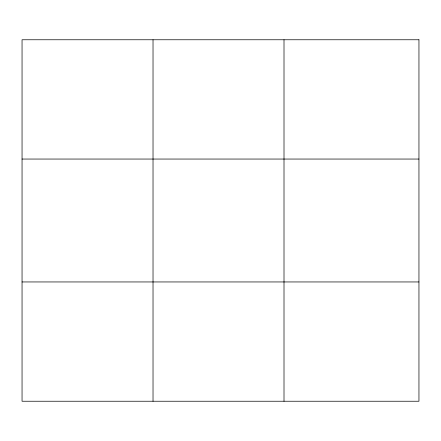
<?xml version="1.0" encoding="UTF-8"?>
<svg xmlns="http://www.w3.org/2000/svg" width="441" height="441" viewBox="0 0 441 441"><rect width="100%" height="100%" fill="white"/><g stroke="black" fill="none" stroke-linecap="round" stroke-linejoin="round"><path stroke-width="0.66" d="M153.027 39.762L153.027 401.238M284.004 39.762L284.004 401.238M22.05 159.047L418.95 159.047M22.05 281.953L418.95 281.953M418.95 39.762L418.95 401.238L22.05 401.238L22.05 39.762L418.95 39.762"/></g></svg>
